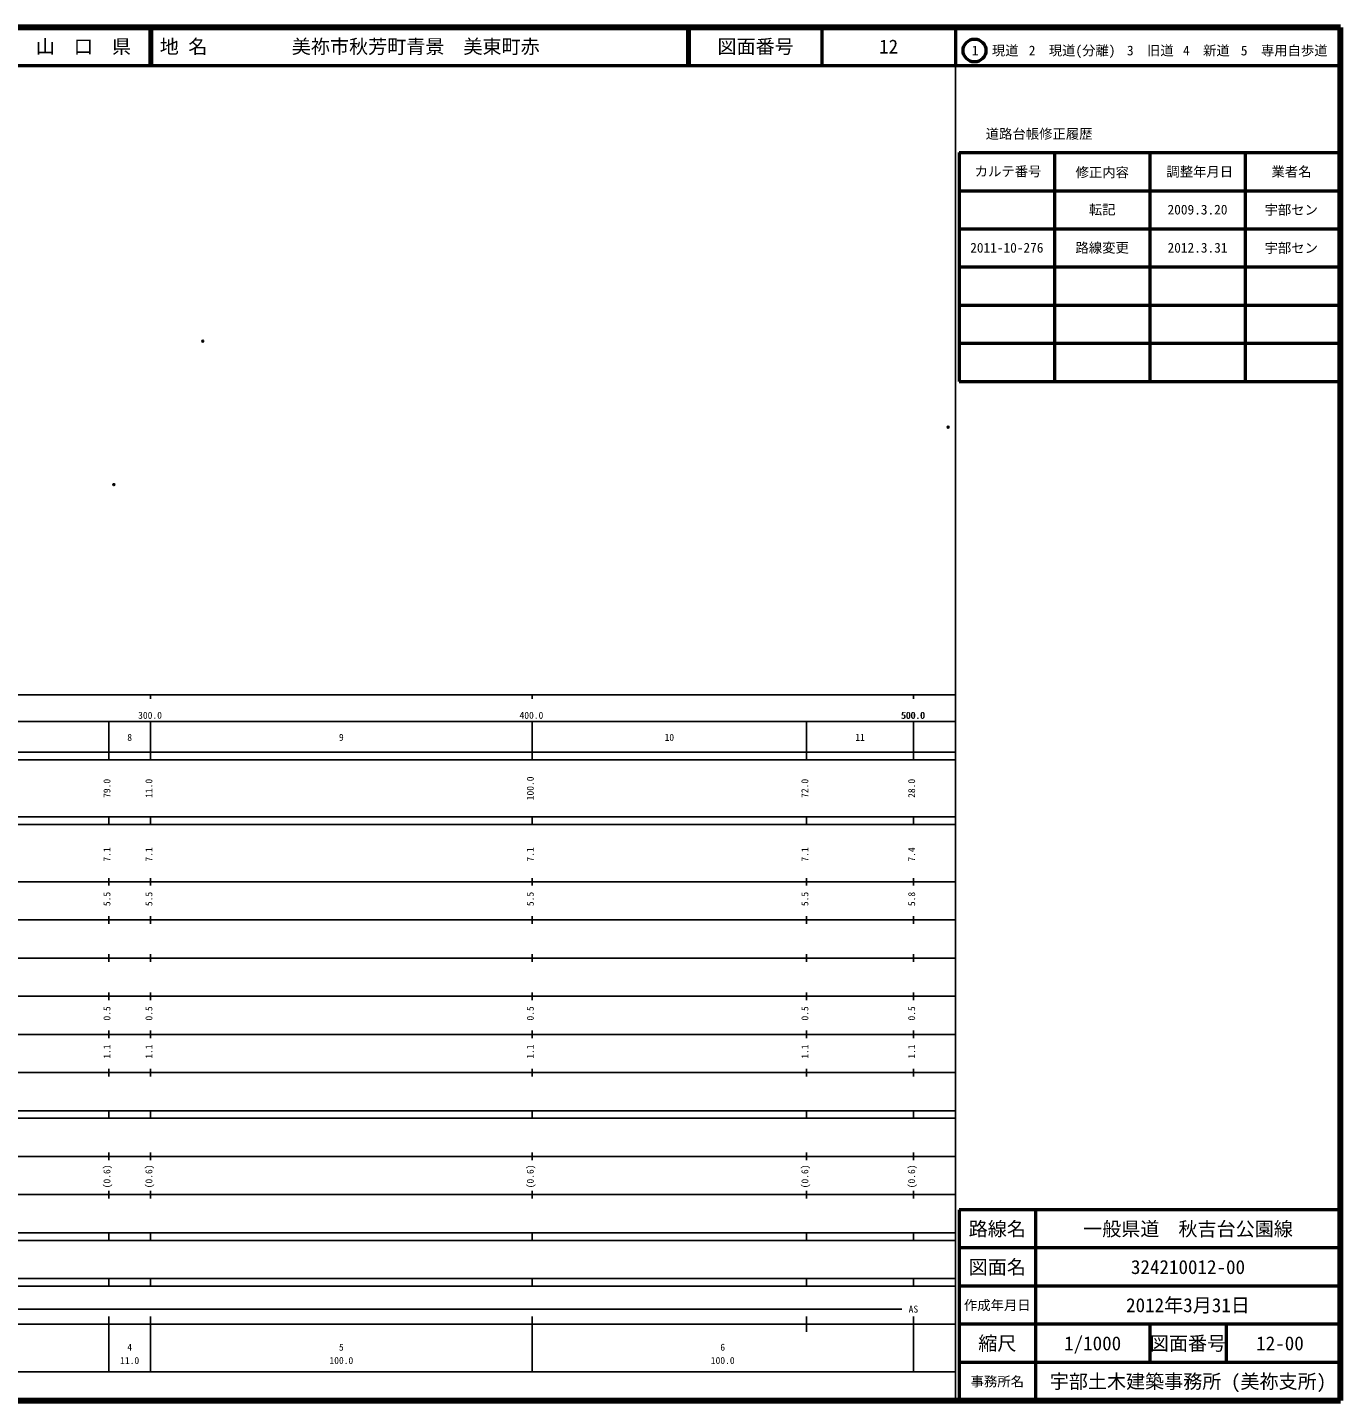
# Model space of a CAD drawing. Units: millimetres on the paper. Extents: x 40 to 680, y 20 to 380.
# Drawn here: x 335.7 to 680, y 20 to 380 of the extents above; entities that cross this region are included whole.
import ezdxf
from ezdxf.enums import TextEntityAlignment as Align

# ---------------------------------------------------------------- set-up
doc = ezdxf.new("R2010")
doc.units = ezdxf.units.MM
doc.header["$PDMODE"] = 32
doc.header["$PDSIZE"] = 0.5
doc.layers.add('M-OTRS', color=6, linetype='Continuous')
doc.layers.add('M-TTL-TXT', color=7, linetype='Continuous')
for name, color, linetype, lineweight in [('M-TTL', 2, 'Continuous', 140), ('M-TTL-BAND', 7, 'Continuous', 25), ('M-TTL-FRAM', 2, 'Continuous', 50), ('M-TTL-LINE', 7, 'Continuous', 50)]:
    doc.layers.add(name, color=color, linetype=linetype, lineweight=lineweight)
doc.styles.add('ＭＳ ゴシック', font='')
doc.styles.get('ＭＳ ゴシック').set_extended_font_data('MS Gothic')

msp = doc.modelspace()

# ---------------------------------------------------------------- linework, layer by layer
at = {"layer": 'M-OTRS'}
for p in [(381.648, 297.758), (577.114, 275.185), (358.354, 260.131)]:
    msp.add_point(p, dxfattribs=at)
at = {"layer": 'M-TTL'}
for p, q in [((680, 380), (40, 380)), ((680, 20), (680, 380)), ((40, 20), (680, 20))]:
    msp.add_line(p, q, dxfattribs=at)
at = {"layer": 'M-TTL-BAND'}
for p, q in [((579, 20), (579, 370)), ((40, 205), (579, 205)), ((368, 205), (368, 204)), ((468, 205), (468, 204)), ((568, 205), (568, 204)), ((68, 198), (579, 198)), ((357, 188), (357, 198)), ((368, 188), (368, 198)), ((468, 188), (468, 198)), ((540, 188), (540, 198)), ((568, 188), (568, 198)), ((40, 190), (579, 190)), ((40, 188), (579, 188)), ((40, 173), (579, 173)), ((357, 171), (357, 173)), ((368, 171), (368, 173)), ((468, 171), (468, 173)), ((540, 171), (540, 173)), ((568, 171), (568, 173)), ((40, 171), (579, 171)), ((40, 156), (579, 156)), ((357, 155), (357, 157)), ((368, 155), (368, 157)), ((468, 155), (468, 157)), ((540, 155), (540, 157)), ((568, 155), (568, 157)), ((46, 146), (579, 146)), ((357, 145), (357, 147)), ((368, 145), (368, 147)), ((468, 145), (468, 147)), ((540, 145), (540, 147)), ((568, 145), (568, 147)), ((357, 135), (357, 137)), ((368, 135), (368, 137)), ((468, 135), (468, 137)), ((540, 135), (540, 137)), ((568, 135), (568, 137)), ((52, 136), (579, 136)), ((46, 126), (579, 126)), ((357, 125), (357, 127)), ((368, 125), (368, 127)), ((468, 125), (468, 127)), ((540, 125), (540, 127)), ((568, 125), (568, 127)), ((52, 116), (579, 116)), ((357, 115), (357, 117)), ((368, 115), (368, 117)), ((468, 115), (468, 117)), ((540, 115), (540, 117)), ((568, 115), (568, 117)), ((46, 106), (579, 106)), ((357, 105), (357, 107)), ((368, 105), (368, 107)), ((468, 105), (468, 107)), ((540, 105), (540, 107)), ((568, 105), (568, 107)), ((40, 96), (579, 96)), ((40, 94), (579, 94)), ((357, 94), (357, 96)), ((368, 94), (368, 96)), ((468, 94), (468, 96)), ((540, 94), (540, 96)), ((568, 94), (568, 96)), ((49, 84), (579, 84)), ((357, 83), (357, 85)), ((368, 83), (368, 85)), ((468, 83), (468, 85)), ((540, 83), (540, 85)), ((568, 83), (568, 85)), ((40, 74), (579, 74)), ((357, 73), (357, 75)), ((368, 73), (368, 75)), ((468, 73), (468, 75)), ((540, 73), (540, 75)), ((568, 73), (568, 75)), ((40, 64), (579, 64)), ((40, 62), (579, 62)), ((357, 62), (357, 64)), ((368, 62), (368, 64)), ((468, 62), (468, 64)), ((540, 62), (540, 64)), ((568, 62), (568, 64)), ((40, 52), (579, 52)), ((357, 50), (357, 52)), ((368, 50), (368, 52)), ((468, 50), (468, 52)), ((540, 50), (540, 52)), ((568, 50), (568, 52)), ((40, 50), (579, 50)), ((71, 44), (565, 44)), ((40, 40), (579, 40)), ((357, 27.5), (357, 42)), ((368, 27.5), (368, 42)), ((468, 27.5), (468, 42)), ((540, 38), (540, 42)), ((568, 27.5), (568, 42)), ((68, 27.5), (579, 27.5))]:
    msp.add_line(p, q, dxfattribs=at)
at = {"layer": 'M-TTL-FRAM'}
for p, q in [((580, 347.197), (580, 287.197)), ((580, 347.197), (680, 347.197)), ((580, 287.197), (680, 287.197)), ((680, 70), (580, 70)), ((580, 70), (580, 20))]:
    msp.add_line(p, q, dxfattribs=at)
at = {"layer": 'M-TTL-LINE'}
for p, q in [((367.75, 380), (367.75, 370)), ((368.25, 380), (368.25, 370)), ((508.747, 380), (508.747, 370)), ((509.247, 380), (509.247, 370)), ((543.997, 380), (543.997, 370)), ((579, 380), (579, 370)), ((40, 370), (680, 370)), ((605, 347.197), (605, 287.197)), ((630, 347.197), (630, 287.197)), ((655, 347.197), (655, 287.197)), ((580, 337.197), (680, 337.197)), ((580, 327.197), (680, 327.197)), ((580, 317.197), (680, 317.197)), ((580, 307.197), (680, 307.197)), ((580, 297.197), (680, 297.197)), ((600, 70), (600, 20)), ((680, 60), (580, 60)), ((680, 50), (580, 50)), ((680, 40), (580, 40)), ((630, 40), (630, 30)), ((650, 40), (650, 30)), ((680, 30), (580, 30))]:
    msp.add_line(p, q, dxfattribs=at)
msp.add_circle((584.031, 373.958), 3, dxfattribs=at)

# ---------------------------------------------------------------- texts
at = {"layer": 'M-TTL-BAND', "style": 'ＭＳ ゴシック'}
for s, p in [('300.0', (367.844, 198.195)), ('400.0', (467.844, 198.195)), ('500.0', (567.844, 198.195)), ('500.0', (568, 198.195)), ('8', (362.5, 192.405)), ('9', (418, 192.405)), ('10', (504, 192.405)), ('11', (554, 192.405)), ('AS', (568, 42.5)), ('4', (362.5, 32.523)), ('5', (418, 32.523)), ('6', (518, 32.523)), ('11.0', (362.5, 29.033)), ('100.0', (418, 29.033)), ('100.0', (518, 29.033))]:
    msp.add_text(s, height=1.833, dxfattribs=at).set_placement(p, align=Align.BOTTOM_CENTER)
for s, p in [('79.0', (358, 180.5)), ('11.0', (369, 180.5)), ('100.0', (469, 180.5)), ('72.0', (541, 180.5)), ('28.0', (569, 180.5)), ('7.1', (358, 163.174)), ('7.1', (369, 163.174)), ('7.1', (469, 163.174)), ('7.1', (541, 163.174)), ('7.4', (569, 163.174)), ('5.5', (358, 151.5)), ('5.5', (369, 151.5)), ('5.5', (469, 151.5)), ('5.5', (541, 151.5)), ('5.8', (569, 151.5)), ('0.5', (358, 121.5)), ('0.5', (369, 121.5)), ('0.5', (469, 121.5)), ('0.5', (541, 121.5)), ('0.5', (569, 121.5)), ('1.1', (358, 111.5)), ('1.1', (369, 111.5)), ('1.1', (469, 111.5)), ('1.1', (541, 111.5)), ('1.1', (569, 111.5)), ('(0.6)', (358, 78.764)), ('(0.6)', (369, 78.764)), ('(0.6)', (469, 78.764)), ('(0.6)', (541, 78.764)), ('(0.6)', (569, 78.764))]:
    msp.add_text(s, height=1.833, rotation=90, dxfattribs=at).set_placement(p, align=Align.BOTTOM_CENTER)
at = {"layer": 'M-TTL-TXT', "style": 'ＭＳ ゴシック'}
for s, height, p in [('山\u3000口\u3000県', 3.666, (350.375, 375)), ('図面番号', 3.666, (526.622, 375)), ('12', 3.666, (561.497, 375)), ('1\u3000現道', 2.566, (589.448, 373.958)), ('2\u3000現道(分離)', 2.566, (609.619, 373.958)), ('3\u3000旧道', 2.566, (630.121, 373.958)), ('4\u3000新道', 2.566, (644.824, 373.958)), ('5\u3000専用自歩道', 2.566, (665.228, 373.958)), ('道路台帳修正履歴', 2.566, (600.968, 352.113)), ('カルテ番号', 2.566, (592.839, 342.277)), ('修正内容', 2.566, (617.509, 342.023)), ('調整年月日', 2.566, (643.089, 342.197)), ('業者名', 2.566, (667.134, 342.197)), ('転記', 2.566, (617.5, 332.245)), ('2009.3.20', 2.566, (642.5, 332.245)), ('宇部セン', 2.566, (667.077, 332.189)), ('2011-10-276', 2.566, (592.5, 322.245)), ('路線変更', 2.566, (617.5, 322.245)), ('2012.3.31', 2.566, (642.5, 322.245)), ('宇部セン', 2.566, (667.077, 322.189)), ('路線名', 3.666, (590, 65)), ('路線名', 3.666, (590, 65)), ('一般県道\u3000秋吉台公園線', 3.666, (640, 65)), ('図面名', 3.666, (590, 55)), ('図面名', 3.666, (590, 55)), ('324210012-00', 3.666, (640, 55)), ('2012年3月31日', 3.666, (640, 45)), ('作成年月日', 2.566, (590, 45)), ('作成年月日', 2.566, (590, 45)), ('縮尺', 3.666, (590, 35)), ('縮尺', 3.666, (590, 35)), ('1/1000', 3.666, (615, 35)), ('図面番号', 3.666, (640, 35)), ('図面番号', 3.666, (640, 35)), ('12-00', 3.666, (664.125, 35)), ('事務所名', 2.566, (590, 25)), ('事務所名', 2.566, (590, 25)), ('宇部土木建築事務所 (美祢支所)', 3.666, (640, 25))]:
    msp.add_text(s, height=height, dxfattribs=at).set_placement(p, align=Align.MIDDLE_CENTER)
for s, p in [('地 名', (370.38, 375)), ('美祢市秋芳町青景\u3000美東町赤', (405.024, 375))]:
    msp.add_text(s, height=3.666, dxfattribs=at).set_placement(p, align=Align.MIDDLE_LEFT)

doc.saveas('drawing.dxf')
